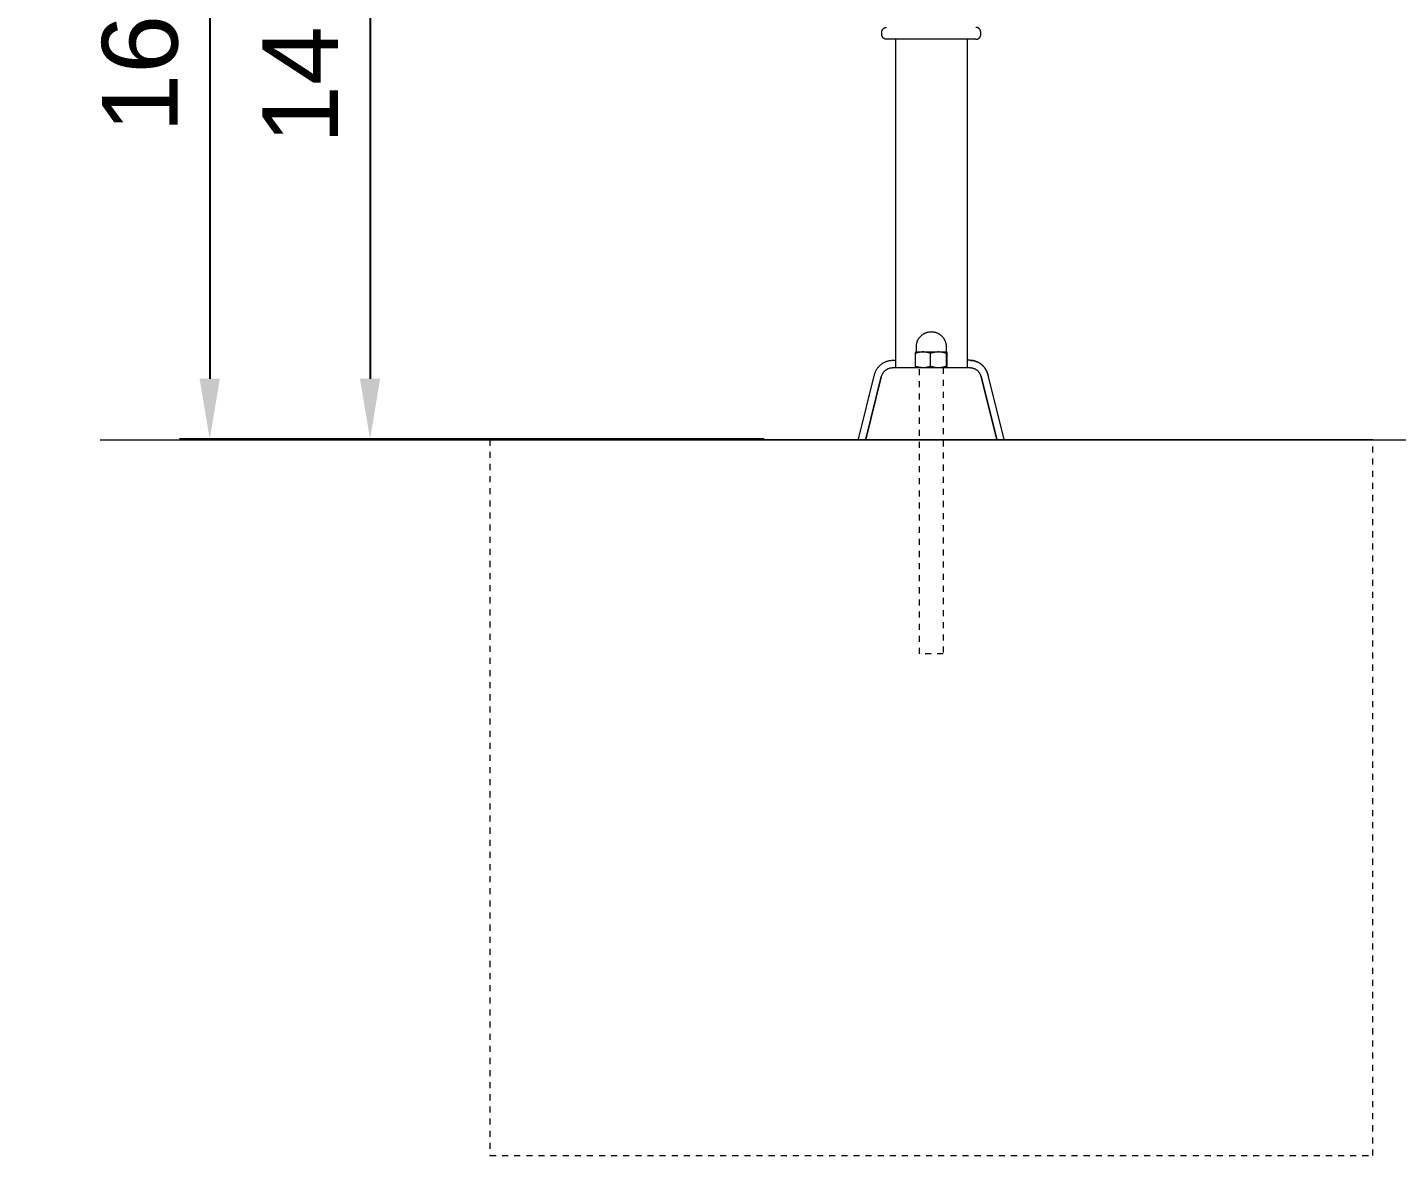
# Model space of a CAD drawing. Header units: inches. Extents: x -4 to 147, y -1 to 99.
# Drawn here: x -3.19 to 19.41, y 64.84 to 83.45 of the extents above; entities that cross this region are included whole.
import ezdxf

# ---------------------------------------------------------------- set-up
doc = ezdxf.new("R2010")
doc.units = ezdxf.units.IN
doc.linetypes.add('HIDDEN', pattern=[1.905, 1.27, -0.635])
for name, color, linetype, lineweight in [('ZANO_R', 7, 'Continuous', 0), ('ZANO_R_przerywana', 250, 'HIDDEN', 0), ('ZANO_W', 1, 'Continuous', 0)]:
    doc.layers.add(name, color=color, linetype=linetype, lineweight=lineweight)
doc.styles.get("Standard").update_dxf_attribs({"font": 'arial.ttf'})
doc.dimstyles.new('amerykanie', dxfattribs={"dimtxt": 50, "dimasz": 50, "dimexe": 0.5, "dimexo": 0.5, "dimgap": 1, "dimtad": 1, "dimdec": 0, "dimzin": 0, "dimlunit": 5, "dimtxsty": 'Standard', "dimcen": 0.09, "dimclrd": 1, "dimclre": 1, "dimclrt": 1, "dimazin": 0, "dimtfac": 1, "dimtdec": 0, "dimtmove": 0, "dimatfit": 3, "dimfxl": 1, "dimtzin": 0, "dimarcsym": 1})

# ---------------------------------------------------------------- blocks, each defined once
blk = doc.blocks.new('*D421')
at = {"layer": 'ZANO_W', "color": 1, "lineweight": -2}
for p, q in [((3.945, 91.256), (1.963, 91.256)), ((2.463, 90.256), (2.463, 77.655)), ((8.966, 76.655), (1.963, 76.655))]:
    blk.add_line(p, q, dxfattribs=at)
at = {"layer": 'ZANO_W', "color": 1}
for points in [[(2.629, 90.256), (2.296, 90.256), (2.463, 91.256)], [(2.296, 77.655), (2.629, 77.655), (2.463, 76.655)]]:
    blk.add_solid(points, dxfattribs=at)
at = {"layer": 'ZANO_W', "color": 1, "insert": (1.316, 83.956), "char_height": 1.25, "attachment_point": 5, "rotation": 90}
blk.add_mtext('14 5/8', dxfattribs=at)
blk = doc.blocks.new('*D422')
at = {"layer": 'ZANO_W', "color": 1, "lineweight": -2}
for p, q in [((3.945, 93.573), (-0.684, 93.573)), ((-0.184, 92.573), (-0.184, 77.655)), ((7.115, 76.655), (-0.684, 76.655))]:
    blk.add_line(p, q, dxfattribs=at)
at = {"layer": 'ZANO_W', "color": 1}
for points in [[(-0.017, 92.573), (-0.351, 92.573), (-0.184, 93.573)], [(-0.351, 77.655), (-0.017, 77.655), (-0.184, 76.655)]]:
    blk.add_solid(points, dxfattribs=at)
at = {"layer": 'ZANO_W', "color": 1, "insert": (-1.33, 85.114), "char_height": 1.25, "attachment_point": 5, "rotation": 90}
blk.add_mtext('16 15/16', dxfattribs=at)

msp = doc.modelspace()

# ---------------------------------------------------------------- linework, layer by layer
at = {"layer": 'ZANO_R'}
for p, q in [((10.91684, 83.40375), (10.91795, 83.40619)), ((10.91795, 83.40619), (10.91915, 83.4086)), ((10.91915, 83.4086), (10.92042, 83.41097)), ((10.92042, 83.41097), (10.92178, 83.41329)), ((10.92178, 83.41329), (10.92322, 83.41556)), ((10.92322, 83.41556), (10.92473, 83.41778)), ((10.92473, 83.41778), (10.92632, 83.41995)), ((10.92632, 83.41995), (10.92798, 83.42207)), ((10.92798, 83.42207), (10.92971, 83.42412)), ((10.92971, 83.42412), (10.93151, 83.42612)), ((10.93151, 83.42612), (10.93338, 83.42805)), ((10.93338, 83.42805), (10.93531, 83.42992)), ((10.93531, 83.42992), (10.93731, 83.43172)), ((10.93731, 83.43172), (10.93937, 83.43346)), ((10.93937, 83.43346), (10.94148, 83.43512)), ((10.94148, 83.43512), (10.94365, 83.4367)), ((10.94365, 83.4367), (10.94587, 83.43822)), ((10.94587, 83.43822), (10.94815, 83.43965)), ((10.94815, 83.43965), (10.95047, 83.44101)), ((10.95047, 83.44101), (10.95283, 83.44229)), ((10.95283, 83.44229), (10.95524, 83.44348)), ((10.95524, 83.44348), (10.95769, 83.4446)), ((10.95769, 83.4446), (10.96017, 83.44563)), ((10.96017, 83.44563), (10.96269, 83.44657)), ((10.96269, 83.44657), (10.96524, 83.44743)), ((10.96524, 83.44743), (10.96781, 83.4482)), ((10.96781, 83.4482), (10.97041, 83.44888)), ((10.97041, 83.44888), (10.97304, 83.44947)), ((10.97304, 83.44947), (10.97568, 83.44997)), ((10.97568, 83.44997), (10.97834, 83.45038)), ((10.97834, 83.45038), (10.98101, 83.4507)), ((10.98101, 83.4507), (10.98368, 83.45093)), ((10.98368, 83.45093), (10.98637, 83.45107)), ((10.98637, 83.45107), (10.98906, 83.45112)), ((12.4673, 83.45107), (12.46461, 83.45112)), ((12.46998, 83.45093), (12.4673, 83.45107)), ((12.47266, 83.4507), (12.46998, 83.45093)), ((12.47533, 83.45038), (12.47266, 83.4507)), ((12.47799, 83.44997), (12.47533, 83.45038)), ((12.48063, 83.44947), (12.47799, 83.44997)), ((12.48325, 83.44888), (12.48063, 83.44947)), ((12.48585, 83.4482), (12.48325, 83.44888)), ((12.48843, 83.44743), (12.48585, 83.4482)), ((12.49098, 83.44657), (12.48843, 83.44743)), ((12.49349, 83.44563), (12.49098, 83.44657)), ((12.49598, 83.4446), (12.49349, 83.44563)), ((12.49842, 83.44348), (12.49598, 83.4446)), ((12.50083, 83.44229), (12.49842, 83.44348)), ((12.5032, 83.44101), (12.50083, 83.44229)), ((12.50552, 83.43965), (12.5032, 83.44101)), ((12.50779, 83.43822), (12.50552, 83.43965)), ((12.51001, 83.4367), (12.50779, 83.43822)), ((12.51218, 83.43512), (12.51001, 83.4367)), ((12.5143, 83.43346), (12.51218, 83.43512)), ((12.51636, 83.43172), (12.5143, 83.43346)), ((12.51835, 83.42992), (12.51636, 83.43172)), ((12.52028, 83.42805), (12.51835, 83.42992)), ((12.52215, 83.42612), (12.52028, 83.42805)), ((12.52395, 83.42412), (12.52215, 83.42612)), ((12.52569, 83.42207), (12.52395, 83.42412)), ((12.52735, 83.41995), (12.52569, 83.42207)), ((12.52894, 83.41778), (12.52735, 83.41995)), ((12.53045, 83.41556), (12.52894, 83.41778)), ((12.53188, 83.41329), (12.53045, 83.41556)), ((12.53324, 83.41097), (12.53188, 83.41329)), ((12.53452, 83.4086), (12.53324, 83.41097)), ((12.53571, 83.40619), (12.53452, 83.4086)), ((12.53683, 83.40375), (12.53571, 83.40619)), ((10.91032, 83.37238), (10.91036, 83.37506)), ((10.91032, 83.33301), (10.91032, 83.37238)), ((10.91036, 83.33032), (10.91032, 83.33301)), ((10.91036, 83.37506), (10.9105, 83.37775)), ((10.9105, 83.32763), (10.91036, 83.33032)), ((10.9105, 83.37775), (10.91073, 83.38043)), ((10.91073, 83.32495), (10.9105, 83.32763)), ((10.91073, 83.38043), (10.91105, 83.3831)), ((10.91105, 83.32228), (10.91073, 83.32495)), ((10.91105, 83.3831), (10.91146, 83.38575)), ((10.91146, 83.31963), (10.91105, 83.32228)), ((10.91146, 83.38575), (10.91196, 83.3884)), ((10.91196, 83.31699), (10.91146, 83.31963)), ((10.91196, 83.3884), (10.91256, 83.39102)), ((10.91256, 83.31436), (10.91196, 83.31699)), ((10.91256, 83.39102), (10.91324, 83.39362)), ((10.91324, 83.31176), (10.91256, 83.31436)), ((10.91324, 83.39362), (10.91401, 83.3962)), ((10.91401, 83.30919), (10.91324, 83.31176)), ((10.91401, 83.3962), (10.91486, 83.39874)), ((10.91486, 83.30664), (10.91401, 83.30919)), ((10.91486, 83.39874), (10.91581, 83.40126)), ((10.91581, 83.30412), (10.91486, 83.30664)), ((10.91581, 83.40126), (10.91684, 83.40375)), ((10.91684, 83.30164), (10.91581, 83.30412)), ((10.91795, 83.29919), (10.91684, 83.30164)), ((10.91915, 83.29678), (10.91795, 83.29919)), ((10.92042, 83.29441), (10.91915, 83.29678)), ((10.92178, 83.29209), (10.92042, 83.29441)), ((10.92322, 83.28982), (10.92178, 83.29209)), ((10.92473, 83.2876), (10.92322, 83.28982)), ((10.92632, 83.28543), (10.92473, 83.2876)), ((10.92798, 83.28331), (10.92632, 83.28543)), ((10.92971, 83.28126), (10.92798, 83.28331)), ((10.93151, 83.27926), (10.92971, 83.28126)), ((10.93338, 83.27733), (10.93151, 83.27926)), ((10.93531, 83.27546), (10.93338, 83.27733)), ((10.93731, 83.27366), (10.93531, 83.27546)), ((10.93937, 83.27193), (10.93731, 83.27366)), ((10.94148, 83.27027), (10.93937, 83.27193)), ((10.94365, 83.26868), (10.94148, 83.27027)), ((10.94587, 83.26716), (10.94365, 83.26868)), ((10.94815, 83.26573), (10.94587, 83.26716)), ((10.95047, 83.26437), (10.94815, 83.26573)), ((10.95283, 83.26309), (10.95047, 83.26437)), ((10.95524, 83.2619), (10.95283, 83.26309)), ((10.95769, 83.26078), (10.95524, 83.2619)), ((10.96017, 83.25976), (10.95769, 83.26078)), ((10.96269, 83.25881), (10.96017, 83.25976)), ((10.96524, 83.25796), (10.96269, 83.25881)), ((10.96781, 83.25719), (10.96524, 83.25796)), ((10.97041, 83.2565), (10.96781, 83.25719)), ((10.97304, 83.25591), (10.97041, 83.2565)), ((10.97568, 83.25541), (10.97304, 83.25591)), ((10.97834, 83.255), (10.97568, 83.25541)), ((10.98101, 83.25468), (10.97834, 83.255)), ((10.98368, 83.25445), (10.98101, 83.25468)), ((10.98637, 83.25431), (10.98368, 83.25445)), ((10.98906, 83.25427), (10.98637, 83.25431)), ((12.4645, 83.25427), (10.98908, 83.25427)), ((11.13628, 83.25427), (11.13628, 77.83723)), ((12.31738, 83.25427), (12.31738, 77.83723)), ((12.46458, 83.25427), (12.4645, 83.25427)), ((12.46461, 83.25427), (12.4673, 83.25431)), ((12.4673, 83.25431), (12.46998, 83.25445)), ((12.46998, 83.25445), (12.47266, 83.25468)), ((12.47266, 83.25468), (12.47533, 83.255)), ((12.47533, 83.255), (12.47799, 83.25541)), ((12.47799, 83.25541), (12.48063, 83.25591)), ((12.48063, 83.25591), (12.48325, 83.2565)), ((12.48325, 83.2565), (12.48585, 83.25719)), ((12.48585, 83.25719), (12.48843, 83.25796)), ((12.48843, 83.25796), (12.49098, 83.25881)), ((12.49098, 83.25881), (12.49349, 83.25976)), ((12.49349, 83.25976), (12.49598, 83.26078)), ((12.49598, 83.26078), (12.49842, 83.2619)), ((12.49842, 83.2619), (12.50083, 83.26309)), ((12.50083, 83.26309), (12.5032, 83.26437)), ((12.5032, 83.26437), (12.50552, 83.26573)), ((12.50552, 83.26573), (12.50779, 83.26716)), ((12.50779, 83.26716), (12.51001, 83.26868)), ((12.51001, 83.26868), (12.51218, 83.27027)), ((12.51218, 83.27027), (12.5143, 83.27193)), ((12.5143, 83.27193), (12.51636, 83.27366)), ((12.51636, 83.27366), (12.51835, 83.27546)), ((12.51835, 83.27546), (12.52028, 83.27733)), ((12.52028, 83.27733), (12.52215, 83.27926)), ((12.52215, 83.27926), (12.52395, 83.28126)), ((12.52395, 83.28126), (12.52569, 83.28331)), ((12.52569, 83.28331), (12.52735, 83.28543)), ((12.52735, 83.28543), (12.52894, 83.2876)), ((12.52894, 83.2876), (12.53045, 83.28982)), ((12.53045, 83.28982), (12.53188, 83.29209)), ((12.53188, 83.29209), (12.53324, 83.29441)), ((12.53324, 83.29441), (12.53452, 83.29678)), ((12.53452, 83.29678), (12.53571, 83.29919)), ((12.53571, 83.29919), (12.53683, 83.30164)), ((12.53786, 83.40126), (12.53683, 83.40375)), ((12.53683, 83.30164), (12.53786, 83.30412)), ((12.5388, 83.39874), (12.53786, 83.40126)), ((12.53786, 83.30412), (12.5388, 83.30664)), ((12.53966, 83.3962), (12.5388, 83.39874)), ((12.5388, 83.30664), (12.53966, 83.30919)), ((12.54043, 83.39362), (12.53966, 83.3962)), ((12.53966, 83.30919), (12.54043, 83.31176)), ((12.54111, 83.39102), (12.54043, 83.39362)), ((12.54043, 83.31176), (12.54111, 83.31436)), ((12.5417, 83.3884), (12.54111, 83.39102)), ((12.54111, 83.31436), (12.5417, 83.31699)), ((12.5422, 83.38575), (12.5417, 83.3884)), ((12.5417, 83.31699), (12.5422, 83.31963)), ((12.54261, 83.3831), (12.5422, 83.38575)), ((12.5422, 83.31963), (12.54261, 83.32228)), ((12.54293, 83.38043), (12.54261, 83.3831)), ((12.54261, 83.32228), (12.54293, 83.32495)), ((12.54316, 83.37775), (12.54293, 83.38043)), ((12.54293, 83.32495), (12.54316, 83.32763)), ((12.5433, 83.37506), (12.54316, 83.37775)), ((12.54316, 83.32763), (12.5433, 83.33032)), ((12.54335, 83.37238), (12.5433, 83.37506)), ((12.5433, 83.33032), (12.54335, 83.33301)), ((12.54335, 83.33301), (12.54335, 83.37238)), ((11.48134, 78.20134), (11.48206, 78.20972)), ((11.48206, 78.20972), (11.48306, 78.21806)), ((11.48306, 78.21806), (11.48435, 78.22636)), ((11.48435, 78.22636), (11.48592, 78.23462)), ((11.48592, 78.23462), (11.48777, 78.24281)), ((11.48777, 78.24281), (11.48989, 78.25094)), ((11.48989, 78.25094), (11.4923, 78.25899)), ((11.4923, 78.25899), (11.49498, 78.26695)), ((11.49498, 78.26695), (11.49793, 78.27482)), ((11.49793, 78.27482), (11.50114, 78.28258)), ((11.50114, 78.28258), (11.50462, 78.29023)), ((11.50462, 78.29023), (11.50836, 78.29776)), ((11.50836, 78.29776), (11.51235, 78.30515)), ((11.51235, 78.30515), (11.51659, 78.3124)), ((11.51659, 78.3124), (11.52108, 78.31951)), ((11.52108, 78.31951), (11.52581, 78.32645)), ((11.52581, 78.32645), (11.53077, 78.33323)), ((11.53077, 78.33323), (11.53596, 78.33984)), ((11.53596, 78.33984), (11.54137, 78.34627)), ((11.54137, 78.34627), (11.547, 78.3525)), ((11.547, 78.3525), (11.55284, 78.35855)), ((11.55284, 78.35855), (11.55888, 78.36438)), ((11.55888, 78.36438), (11.56512, 78.37001)), ((11.56512, 78.37001), (11.57155, 78.37543)), ((11.57155, 78.37543), (11.57815, 78.38062)), ((11.57815, 78.38062), (11.58493, 78.38558)), ((11.58493, 78.38558), (11.59188, 78.39031)), ((11.59188, 78.39031), (11.59898, 78.39479)), ((11.59898, 78.39479), (11.60623, 78.39904)), ((11.60623, 78.39904), (11.61363, 78.40303)), ((11.61363, 78.40303), (11.62115, 78.40677)), ((11.62115, 78.40677), (11.6288, 78.41024)), ((11.6288, 78.41024), (11.63656, 78.41346)), ((11.63656, 78.41346), (11.64443, 78.41641)), ((11.64443, 78.41641), (11.65239, 78.41909)), ((11.65239, 78.41909), (11.66045, 78.42149)), ((11.66045, 78.42149), (11.66857, 78.42362)), ((11.66857, 78.42362), (11.67677, 78.42547)), ((11.67677, 78.42547), (11.68502, 78.42704)), ((11.68502, 78.42704), (11.69333, 78.42832)), ((11.69333, 78.42832), (11.70167, 78.42933)), ((11.70167, 78.42933), (11.71004, 78.43004)), ((11.71004, 78.43004), (11.71843, 78.43047)), ((11.71843, 78.43047), (11.72683, 78.43062)), ((11.72683, 78.43062), (11.73523, 78.43047)), ((11.73523, 78.43047), (11.74362, 78.43004)), ((11.74362, 78.43004), (11.752, 78.42933)), ((11.752, 78.42933), (11.76034, 78.42832)), ((11.76034, 78.42832), (11.76864, 78.42704)), ((11.76864, 78.42704), (11.7769, 78.42547)), ((11.7769, 78.42547), (11.78509, 78.42362)), ((11.78509, 78.42362), (11.79322, 78.42149)), ((11.79322, 78.42149), (11.80127, 78.41909)), ((11.80127, 78.41909), (11.80923, 78.41641)), ((11.80923, 78.41641), (11.8171, 78.41346)), ((11.8171, 78.41346), (11.82486, 78.41024)), ((11.82486, 78.41024), (11.83251, 78.40677)), ((11.83251, 78.40677), (11.84004, 78.40303)), ((11.84004, 78.40303), (11.84743, 78.39904)), ((11.84743, 78.39904), (11.85468, 78.39479)), ((11.85468, 78.39479), (11.86179, 78.39031)), ((11.86179, 78.39031), (11.86873, 78.38558)), ((11.86873, 78.38558), (11.87551, 78.38062)), ((11.87551, 78.38062), (11.88212, 78.37543)), ((11.88212, 78.37543), (11.88855, 78.37001)), ((11.88855, 78.37001), (11.89478, 78.36438)), ((11.89478, 78.36438), (11.90082, 78.35855)), ((11.90082, 78.35855), (11.90666, 78.3525)), ((11.90666, 78.3525), (11.91229, 78.34627)), ((11.91229, 78.34627), (11.91771, 78.33984)), ((11.91771, 78.33984), (11.9229, 78.33323)), ((11.9229, 78.33323), (11.92786, 78.32645)), ((11.92786, 78.32645), (11.93259, 78.31951)), ((11.93259, 78.31951), (11.93707, 78.3124)), ((11.93707, 78.3124), (11.94132, 78.30515)), ((11.94132, 78.30515), (11.94531, 78.29776)), ((11.94531, 78.29776), (11.94905, 78.29023)), ((11.94905, 78.29023), (11.95252, 78.28258)), ((11.95252, 78.28258), (11.95574, 78.27482)), ((11.95574, 78.27482), (11.95869, 78.26695)), ((11.95869, 78.26695), (11.96137, 78.25899)), ((11.96137, 78.25899), (11.96377, 78.25094)), ((11.96377, 78.25094), (11.9659, 78.24281)), ((11.9659, 78.24281), (11.96775, 78.23462)), ((11.96775, 78.23462), (11.96932, 78.22636)), ((11.96932, 78.22636), (11.9706, 78.21806)), ((11.9706, 78.21806), (11.9716, 78.20972)), ((11.9716, 78.20972), (11.97232, 78.20134)), ((11.46523, 78.07311), (11.47075, 78.09587)), ((11.4773, 78.07726), (11.46523, 78.07311)), ((11.46523, 77.86292), (11.46523, 78.07311)), ((11.47075, 78.09587), (11.47093, 78.09597)), ((11.47094, 78.09597), (11.47093, 78.09597)), ((11.47093, 78.09597), (11.47093, 78.09597)), ((11.47093, 78.09597), (11.47093, 78.09597)), ((11.47093, 78.09597), (11.47099, 78.09597)), ((11.47099, 78.09597), (11.47127, 78.09597)), ((11.47127, 78.09597), (11.47256, 78.09597)), ((11.47256, 78.09597), (11.47809, 78.09597)), ((11.47633, 78.09601), (11.4765, 78.09602)), ((11.4765, 78.09602), (11.47666, 78.09603)), ((11.47666, 78.09603), (11.47682, 78.09606)), ((11.47682, 78.09606), (11.47698, 78.09608)), ((11.47698, 78.09608), (11.47713, 78.09612)), ((11.47713, 78.09612), (11.47729, 78.09616)), ((11.47729, 78.09616), (11.47745, 78.0962)), ((11.48949, 78.081), (11.4773, 78.07726)), ((11.47745, 78.0962), (11.4776, 78.09625)), ((11.4776, 78.09625), (11.47775, 78.0963)), ((11.47775, 78.0963), (11.4779, 78.09636)), ((11.4779, 78.09636), (11.47805, 78.09643)), ((11.47805, 78.09643), (11.4782, 78.0965)), ((11.47809, 78.09597), (11.50111, 78.09597)), ((11.4782, 78.0965), (11.47834, 78.09658)), ((11.47834, 78.09658), (11.47848, 78.09666)), ((11.47848, 78.09666), (11.47862, 78.09674)), ((11.47862, 78.09674), (11.47875, 78.09683)), ((11.47875, 78.09683), (11.47889, 78.09693)), ((11.47889, 78.09693), (11.47901, 78.09702)), ((11.47901, 78.09702), (11.47914, 78.09713)), ((11.47914, 78.09713), (11.47926, 78.09723)), ((11.47926, 78.09723), (11.47938, 78.09735)), ((11.47938, 78.09735), (11.47949, 78.09746)), ((11.47949, 78.09746), (11.4796, 78.09758)), ((11.4796, 78.09758), (11.4797, 78.0977)), ((11.4797, 78.0977), (11.47981, 78.09783)), ((11.47981, 78.09783), (11.4799, 78.09796)), ((11.4799, 78.09796), (11.47999, 78.0981)), ((11.47999, 78.0981), (11.48008, 78.09823)), ((11.48008, 78.09823), (11.48016, 78.09837)), ((11.48016, 78.09837), (11.48024, 78.09851)), ((11.48024, 78.09851), (11.48031, 78.09866)), ((11.48031, 78.09866), (11.48038, 78.09881)), ((11.48038, 78.09881), (11.48044, 78.09896)), ((11.48044, 78.09896), (11.4805, 78.09911)), ((11.4805, 78.09911), (11.48055, 78.09926)), ((11.48055, 78.09926), (11.4806, 78.09942)), ((11.4806, 78.09942), (11.48064, 78.09957)), ((11.48064, 78.09957), (11.48067, 78.09973)), ((11.48067, 78.09973), (11.4807, 78.09989)), ((11.4807, 78.09989), (11.48073, 78.10005)), ((11.48073, 78.10005), (11.48075, 78.10021)), ((11.48075, 78.10021), (11.48076, 78.10037)), ((11.48076, 78.10037), (11.48077, 78.10053)), ((11.48077, 78.18455), (11.48091, 78.19295)), ((11.48077, 78.10069), (11.48077, 78.18455)), ((11.48077, 78.10053), (11.48077, 78.10069)), ((11.48091, 78.19295), (11.48134, 78.20134)), ((11.5018, 78.08433), (11.48949, 78.081)), ((11.50111, 78.09597), (11.58617, 78.09597)), ((11.51422, 78.08725), (11.5018, 78.08433)), ((11.52673, 78.08976), (11.51422, 78.08725)), ((11.53931, 78.09184), (11.52673, 78.08976)), ((11.55196, 78.09351), (11.53931, 78.09184)), ((11.56465, 78.09475), (11.55196, 78.09351)), ((11.57738, 78.09557), (11.56465, 78.09475)), ((11.59013, 78.09597), (11.57738, 78.09557)), ((11.60288, 78.09558), (11.59013, 78.09597)), ((11.59462, 78.09597), (11.84121, 78.09597)), ((11.61561, 78.09476), (11.60288, 78.09558)), ((11.62831, 78.09351), (11.61561, 78.09476)), ((11.64095, 78.09185), (11.62831, 78.09351)), ((11.65354, 78.08976), (11.64095, 78.09185)), ((11.66605, 78.08725), (11.65354, 78.08976)), ((11.67846, 78.08433), (11.66605, 78.08725)), ((11.69078, 78.081), (11.67846, 78.08433)), ((11.70297, 78.07726), (11.69078, 78.081)), ((11.71503, 78.07311), (11.70297, 78.07726)), ((11.72771, 78.07727), (11.71503, 78.07311)), ((11.71503, 77.86292), (11.71503, 78.07311)), ((11.7405, 78.08101), (11.72771, 78.07727)), ((11.75341, 78.08435), (11.7405, 78.08101)), ((11.76642, 78.08727), (11.75341, 78.08435)), ((11.77952, 78.08977), (11.76642, 78.08727)), ((11.79269, 78.09186), (11.77952, 78.08977)), ((11.80592, 78.09352), (11.79269, 78.09186)), ((11.8192, 78.09476), (11.80592, 78.09352)), ((11.83251, 78.09558), (11.8192, 78.09476)), ((11.84583, 78.09597), (11.83251, 78.09558)), ((11.85916, 78.09558), (11.84583, 78.09597)), ((11.85088, 78.09597), (11.98235, 78.09597)), ((11.87247, 78.09476), (11.85916, 78.09558)), ((11.88575, 78.09352), (11.87247, 78.09476)), ((11.89898, 78.09186), (11.88575, 78.09352)), ((11.91215, 78.08977), (11.89898, 78.09186)), ((11.92525, 78.08727), (11.91215, 78.08977)), ((11.93826, 78.08435), (11.92525, 78.08727)), ((11.95117, 78.08101), (11.93826, 78.08435)), ((11.96396, 78.07727), (11.95117, 78.08101)), ((11.97663, 78.07311), (11.96396, 78.07727)), ((11.97232, 78.20134), (11.97275, 78.19295)), ((11.97275, 78.19295), (11.97289, 78.18455)), ((11.97289, 78.18455), (11.97289, 78.10069)), ((11.97289, 78.10069), (11.9729, 78.10053)), ((11.9729, 78.10053), (11.97291, 78.10037)), ((11.97291, 78.10037), (11.97292, 78.1002)), ((11.97292, 78.1002), (11.97294, 78.10004)), ((11.97294, 78.10004), (11.97297, 78.09988)), ((11.97297, 78.09988), (11.973, 78.09972)), ((11.973, 78.09972), (11.97303, 78.09956)), ((11.97303, 78.09956), (11.97308, 78.0994)), ((11.97308, 78.0994), (11.97312, 78.09924)), ((11.97312, 78.09924), (11.97318, 78.09908)), ((11.97318, 78.09908), (11.97324, 78.09893)), ((11.97324, 78.09893), (11.9733, 78.09878)), ((11.9733, 78.09878), (11.97337, 78.09863)), ((11.97337, 78.09863), (11.97344, 78.09848)), ((11.97344, 78.09848), (11.97352, 78.09834)), ((11.97352, 78.09834), (11.97361, 78.0982)), ((11.97361, 78.0982), (11.9737, 78.09806)), ((11.9737, 78.09806), (11.97379, 78.09793)), ((11.97379, 78.09793), (11.97389, 78.09779)), ((11.97389, 78.09779), (11.97399, 78.09767)), ((11.97399, 78.09767), (11.9741, 78.09754)), ((11.9741, 78.09754), (11.97421, 78.09742)), ((11.97421, 78.09742), (11.97433, 78.09731)), ((11.97433, 78.09731), (11.97445, 78.09719)), ((11.97445, 78.09719), (11.97457, 78.09708)), ((11.97457, 78.09708), (11.9747, 78.09698)), ((11.9747, 78.09698), (11.97483, 78.09688)), ((11.97483, 78.09688), (11.97496, 78.09679)), ((11.97496, 78.09679), (11.9751, 78.0967)), ((11.9751, 78.0967), (11.97524, 78.09661)), ((11.97524, 78.09661), (11.97539, 78.09653)), ((11.97539, 78.09653), (11.97553, 78.09646)), ((11.97553, 78.09646), (11.97568, 78.09639)), ((11.97568, 78.09639), (11.97583, 78.09632)), ((11.97583, 78.09632), (11.97598, 78.09626)), ((11.97598, 78.09626), (11.97614, 78.09621)), ((11.97614, 78.09621), (11.9763, 78.09616)), ((11.9763, 78.09616), (11.97646, 78.09612)), ((11.97646, 78.09612), (11.97662, 78.09608)), ((11.97662, 78.09608), (11.97678, 78.09605)), ((11.98253, 78.09597), (11.97663, 78.07311)), ((11.97663, 77.86292), (11.97663, 78.07311)), ((11.97678, 78.09605), (11.97694, 78.09602)), ((11.98843, 78.07311), (11.98253, 78.09597)), ((11.98843, 77.86292), (11.98843, 78.07311)), ((10.79727, 77.74559), (10.80082, 77.75562)), ((10.79727, 77.7456), (10.80082, 77.75562)), ((10.80082, 77.75562), (10.8047, 77.76552)), ((10.80082, 77.75562), (10.8047, 77.76551)), ((10.8047, 77.76552), (10.80892, 77.77528)), ((10.8047, 77.76551), (10.80892, 77.77527)), ((10.80892, 77.77528), (10.81347, 77.78489)), ((10.80892, 77.77527), (10.81347, 77.78488)), ((10.81347, 77.78489), (10.81835, 77.79434)), ((10.81347, 77.78488), (10.81834, 77.79433)), ((10.81834, 77.79433), (10.82354, 77.80361)), ((10.81835, 77.79434), (10.82354, 77.80361)), ((10.82354, 77.80361), (10.82905, 77.81271)), ((10.82354, 77.80361), (10.82904, 77.8127)), ((10.82904, 77.8127), (10.83486, 77.82161)), ((10.82905, 77.81271), (10.83486, 77.82161)), ((10.83486, 77.82161), (10.84097, 77.83031)), ((10.83486, 77.82161), (10.84097, 77.8303)), ((10.84097, 77.8303), (10.84738, 77.83879)), ((10.84097, 77.83031), (10.84738, 77.83879)), ((10.84738, 77.83879), (10.85407, 77.84705)), ((10.84738, 77.83879), (10.85407, 77.84705)), ((10.85407, 77.84705), (10.86104, 77.85508)), ((10.85407, 77.84705), (10.86104, 77.85508)), ((10.86104, 77.85508), (10.86828, 77.86287)), ((10.86104, 77.85508), (10.86828, 77.86287)), ((10.86828, 77.86287), (10.87578, 77.87041)), ((10.86828, 77.86287), (10.87578, 77.8704)), ((10.87578, 77.8704), (10.88353, 77.87768)), ((10.87578, 77.87041), (10.88353, 77.87768)), ((10.88353, 77.87768), (10.89153, 77.88469)), ((10.88353, 77.87768), (10.89153, 77.88469)), ((10.89153, 77.88469), (10.89976, 77.89142)), ((10.89153, 77.88469), (10.89976, 77.89142)), ((10.89976, 77.89142), (10.90822, 77.89787)), ((10.89976, 77.89142), (10.90821, 77.89786)), ((10.90821, 77.89786), (10.91688, 77.90402)), ((10.90822, 77.89787), (10.91689, 77.90402)), ((10.91688, 77.90402), (10.92576, 77.90987)), ((10.91689, 77.90402), (10.92576, 77.90988)), ((10.92576, 77.90988), (10.93483, 77.91543)), ((10.92576, 77.90987), (10.93483, 77.91542)), ((10.93229, 77.75388), (10.93626, 77.75931)), ((10.93483, 77.91542), (10.94408, 77.92066)), ((10.93483, 77.91543), (10.94408, 77.92066)), ((10.93626, 77.75931), (10.94041, 77.76459)), ((10.94041, 77.76459), (10.94474, 77.76973)), ((10.94408, 77.92066), (10.95351, 77.92558)), ((10.94408, 77.92066), (10.95351, 77.92558)), ((10.94474, 77.76973), (10.94925, 77.77473)), ((10.94925, 77.77473), (10.95392, 77.77956)), ((10.95351, 77.92558), (10.96309, 77.93018)), ((10.95351, 77.92558), (10.9631, 77.93018)), ((10.95392, 77.77956), (10.95875, 77.78423)), ((10.95875, 77.78423), (10.96374, 77.78874)), ((10.96309, 77.93018), (10.97283, 77.93444)), ((10.9631, 77.93018), (10.97283, 77.93444)), ((10.96374, 77.78874), (10.96888, 77.79307)), ((10.96888, 77.79307), (10.97417, 77.79722)), ((10.97283, 77.93444), (10.98271, 77.93837)), ((10.97283, 77.93444), (10.98271, 77.93837)), ((10.97417, 77.79722), (10.9796, 77.80119)), ((10.9796, 77.80119), (10.98515, 77.80498)), ((10.98271, 77.93837), (10.99272, 77.94196)), ((10.98271, 77.93837), (10.99272, 77.94196)), ((10.98515, 77.80498), (10.99084, 77.80857)), ((10.99084, 77.80857), (10.99664, 77.81196)), ((10.99272, 77.94196), (11.00284, 77.94521)), ((10.99272, 77.94196), (11.00284, 77.94521)), ((10.99664, 77.81196), (11.00255, 77.81516)), ((11.00255, 77.81516), (11.00857, 77.81815)), ((11.00284, 77.94521), (11.01307, 77.94812)), ((11.00284, 77.94521), (11.01307, 77.94812)), ((11.00857, 77.81815), (11.01469, 77.82093)), ((11.01307, 77.94812), (11.02339, 77.95067)), ((11.01307, 77.94812), (11.02339, 77.95067)), ((11.01469, 77.82093), (11.0209, 77.8235)), ((11.0209, 77.8235), (11.0272, 77.82586)), ((11.02339, 77.95067), (11.03379, 77.95287)), ((11.02339, 77.95067), (11.03379, 77.95287)), ((11.0272, 77.82586), (11.03357, 77.82801)), ((11.03357, 77.82801), (11.04001, 77.82993)), ((11.03379, 77.95287), (11.04426, 77.95471)), ((11.03379, 77.95287), (11.04427, 77.95471)), ((11.04001, 77.82993), (11.04651, 77.83163)), ((11.04426, 77.95471), (11.05479, 77.95619)), ((11.04427, 77.95471), (11.05479, 77.95619)), ((11.04651, 77.83163), (11.05307, 77.83311)), ((11.05307, 77.83311), (11.05968, 77.83437)), ((11.05479, 77.95619), (11.06537, 77.95732)), ((11.05479, 77.95619), (11.06537, 77.95732)), ((11.05968, 77.83437), (11.06632, 77.8354)), ((11.06537, 77.95732), (11.07597, 77.95808)), ((11.06537, 77.95732), (11.07597, 77.95808)), ((11.06632, 77.8354), (11.07299, 77.8362)), ((11.07299, 77.8362), (11.07969, 77.83677)), ((11.07597, 77.95808), (11.13628, 77.95808)), ((11.07969, 77.83677), (11.08641, 77.83712)), ((11.08641, 77.83712), (11.09313, 77.83723)), ((11.09313, 77.83723), (12.36054, 77.83723)), ((11.45124, 77.84007), (11.47094, 77.84007)), ((11.47072, 77.84018), (11.46523, 77.86292)), ((11.46523, 77.86292), (11.4773, 77.85878)), ((11.47093, 77.84007), (11.47072, 77.84018)), ((11.47094, 77.84007), (11.47093, 77.84007)), ((11.47093, 77.84007), (11.47093, 77.84007)), ((11.47093, 77.84007), (11.47094, 77.84007)), ((11.47094, 77.84007), (11.47099, 77.84007)), ((11.47099, 77.84007), (11.47127, 77.84007)), ((11.47127, 77.84007), (11.47254, 77.84007)), ((11.47254, 77.84007), (11.47803, 77.84007)), ((11.4773, 77.85878), (11.48949, 77.85504)), ((11.47803, 77.84007), (11.50084, 77.84007)), ((11.48949, 77.85504), (11.5018, 77.8517)), ((11.50084, 77.84007), (11.58529, 77.84007)), ((11.5018, 77.8517), (11.51422, 77.84878)), ((11.51422, 77.84878), (11.52673, 77.84628)), ((11.52673, 77.84628), (11.53931, 77.84419)), ((11.53931, 77.84419), (11.55196, 77.84253)), ((11.55196, 77.84253), (11.56465, 77.84128)), ((11.56465, 77.84128), (11.57738, 77.84046)), ((11.57738, 77.84046), (11.59013, 77.84007)), ((11.59013, 77.84007), (11.60288, 77.84046)), ((11.59514, 77.84007), (11.84166, 77.84007)), ((11.60288, 77.84046), (11.61561, 77.84128)), ((11.61561, 77.84128), (11.62831, 77.84252)), ((11.62831, 77.84252), (11.64095, 77.84419)), ((11.64095, 77.84419), (11.65354, 77.84628)), ((11.65354, 77.84628), (11.66605, 77.84878)), ((11.66605, 77.84878), (11.67846, 77.8517)), ((11.67846, 77.8517), (11.69078, 77.85503)), ((11.69078, 77.85503), (11.70297, 77.85878)), ((11.70297, 77.85878), (11.71503, 77.86292)), ((11.71503, 77.86292), (11.72771, 77.85877)), ((11.72771, 77.85877), (11.7405, 77.85502)), ((11.7405, 77.85502), (11.75341, 77.85169)), ((11.75341, 77.85169), (11.76642, 77.84877)), ((11.76642, 77.84877), (11.77952, 77.84626)), ((11.77952, 77.84626), (11.79269, 77.84418)), ((11.79269, 77.84418), (11.80592, 77.84251)), ((11.80592, 77.84251), (11.8192, 77.84127)), ((11.8192, 77.84127), (11.83251, 77.84046)), ((11.83251, 77.84046), (11.84583, 77.84007)), ((11.84583, 77.84007), (11.85916, 77.84046)), ((11.85, 77.84007), (11.98235, 77.84007)), ((11.85916, 77.84046), (11.87247, 77.84127)), ((11.87247, 77.84127), (11.88575, 77.84251)), ((11.88575, 77.84251), (11.89898, 77.84418)), ((11.89898, 77.84418), (11.91215, 77.84626)), ((11.91215, 77.84626), (11.92525, 77.84877)), ((11.92525, 77.84877), (11.93826, 77.85169)), ((11.93826, 77.85169), (11.95117, 77.85502)), ((11.95117, 77.85502), (11.96396, 77.85877)), ((11.96396, 77.85877), (11.97663, 77.86292)), ((11.97663, 77.86292), (11.98253, 77.84007)), ((11.98253, 77.84007), (11.98843, 77.86292)), ((11.98272, 77.84007), (12.00242, 77.84007)), ((12.36552, 77.95808), (12.31738, 77.95808)), ((12.36054, 77.83723), (12.36726, 77.83712)), ((12.37616, 77.95773), (12.36552, 77.95808)), ((12.36552, 77.95808), (12.37616, 77.95773)), ((12.36726, 77.83712), (12.37397, 77.83677)), ((12.37397, 77.83677), (12.38067, 77.8362)), ((12.38679, 77.95702), (12.37616, 77.95773)), ((12.37616, 77.95773), (12.38679, 77.95702)), ((12.38067, 77.8362), (12.38734, 77.8354)), ((12.39739, 77.95594), (12.38679, 77.95702)), ((12.38679, 77.95702), (12.39739, 77.95594)), ((12.38734, 77.8354), (12.39399, 77.83437)), ((12.39399, 77.83437), (12.40059, 77.83311)), ((12.40794, 77.9545), (12.39739, 77.95594)), ((12.39739, 77.95594), (12.40794, 77.9545)), ((12.40059, 77.83311), (12.40715, 77.83163)), ((12.40715, 77.83163), (12.41365, 77.82993)), ((12.41844, 77.9527), (12.40794, 77.9545)), ((12.40794, 77.9545), (12.41844, 77.9527)), ((12.41365, 77.82993), (12.42009, 77.82801)), ((12.42887, 77.95054), (12.41844, 77.9527)), ((12.41844, 77.9527), (12.42887, 77.95054)), ((12.42009, 77.82801), (12.42647, 77.82586)), ((12.42647, 77.82586), (12.43276, 77.8235)), ((12.43922, 77.94803), (12.42887, 77.95054)), ((12.42887, 77.95054), (12.43921, 77.94803)), ((12.43276, 77.8235), (12.43897, 77.82093)), ((12.43897, 77.82093), (12.44509, 77.81815)), ((12.43921, 77.94803), (12.44947, 77.94516)), ((12.44947, 77.94516), (12.43922, 77.94803)), ((12.44509, 77.81815), (12.45111, 77.81516)), ((12.45963, 77.94195), (12.44947, 77.94516)), ((12.44947, 77.94516), (12.45963, 77.94195)), ((12.45111, 77.81516), (12.45703, 77.81196)), ((12.45703, 77.81196), (12.46283, 77.80857)), ((12.46966, 77.93839), (12.45963, 77.94195)), ((12.45963, 77.94195), (12.46966, 77.93839)), ((12.46283, 77.80857), (12.46851, 77.80498)), ((12.46851, 77.80498), (12.47407, 77.80119)), ((12.47957, 77.93449), (12.46966, 77.93839)), ((12.46966, 77.93839), (12.47957, 77.93449)), ((12.47407, 77.80119), (12.47949, 77.79722)), ((12.47949, 77.79722), (12.48478, 77.79307)), ((12.48935, 77.93025), (12.47957, 77.93449)), ((12.47957, 77.93449), (12.48935, 77.93025)), ((12.48478, 77.79307), (12.48992, 77.78874)), ((12.49897, 77.92569), (12.48935, 77.93025)), ((12.48935, 77.93025), (12.49897, 77.92569)), ((12.48992, 77.78874), (12.49491, 77.78423)), ((12.49491, 77.78423), (12.49975, 77.77956)), ((12.50843, 77.92079), (12.49897, 77.92569)), ((12.49897, 77.92569), (12.50842, 77.92079)), ((12.49975, 77.77956), (12.50442, 77.77473)), ((12.50442, 77.77473), (12.50892, 77.76973)), ((12.50842, 77.92079), (12.51771, 77.91558)), ((12.51771, 77.91558), (12.50843, 77.92079)), ((12.50892, 77.76973), (12.51325, 77.76459)), ((12.51325, 77.76459), (12.5174, 77.75931)), ((12.5174, 77.75931), (12.52137, 77.75388)), ((12.52681, 77.91005), (12.51771, 77.91558)), ((12.51771, 77.91558), (12.52681, 77.91005)), ((12.53572, 77.90421), (12.52681, 77.91005)), ((12.52681, 77.91005), (12.53572, 77.90421)), ((12.54443, 77.89807), (12.53572, 77.90421)), ((12.53572, 77.90421), (12.54442, 77.89807)), ((12.54442, 77.89807), (12.55291, 77.89164)), ((12.55291, 77.89164), (12.54443, 77.89807)), ((12.56118, 77.88492), (12.55291, 77.89164)), ((12.55291, 77.89164), (12.56118, 77.88492)), ((12.56921, 77.87792), (12.56118, 77.88492)), ((12.56118, 77.88492), (12.56921, 77.87792)), ((12.57699, 77.87066), (12.56921, 77.87792)), ((12.56921, 77.87792), (12.57699, 77.87066)), ((12.58452, 77.86313), (12.57699, 77.87066)), ((12.57699, 77.87066), (12.58452, 77.86313)), ((12.59179, 77.85534), (12.58452, 77.86313)), ((12.58452, 77.86313), (12.59179, 77.85534)), ((12.59879, 77.84732), (12.59179, 77.85534)), ((12.59179, 77.85534), (12.59879, 77.84732)), ((12.60552, 77.83906), (12.59879, 77.84732)), ((12.59879, 77.84732), (12.60551, 77.83906)), ((12.60551, 77.83906), (12.61195, 77.83057)), ((12.61195, 77.83057), (12.60552, 77.83906)), ((12.61809, 77.82187), (12.61195, 77.83057)), ((12.61195, 77.83057), (12.61809, 77.82187)), ((12.62393, 77.81296), (12.61809, 77.82187)), ((12.61809, 77.82187), (12.62393, 77.81296)), ((12.62947, 77.80386), (12.62393, 77.81296)), ((12.62393, 77.81296), (12.62946, 77.80386)), ((12.62946, 77.80386), (12.63468, 77.79458)), ((12.63468, 77.79458), (12.62947, 77.80386)), ((12.63958, 77.78512), (12.63468, 77.79458)), ((12.63468, 77.79458), (12.63958, 77.78512)), ((12.64415, 77.7755), (12.63958, 77.78512)), ((12.63958, 77.78512), (12.64415, 77.7755)), ((12.64839, 77.76573), (12.64415, 77.7755)), ((12.64415, 77.7755), (12.64839, 77.76573)), ((12.6523, 77.75582), (12.64839, 77.76573)), ((12.64839, 77.76573), (12.6523, 77.75582)), ((12.65586, 77.74579), (12.6523, 77.75582)), ((12.6523, 77.75582), (12.65586, 77.74579)), ((10.52432, 76.65548), (10.78656, 77.70447)), ((10.64416, 76.65613), (10.90216, 77.68812)), ((10.90216, 77.68812), (10.64417, 76.65617)), ((10.78656, 77.70447), (10.78871, 77.71488)), ((10.78657, 77.70447), (10.78871, 77.71489)), ((10.78871, 77.71489), (10.79122, 77.72522)), ((10.78871, 77.71488), (10.79122, 77.72521)), ((10.79122, 77.72522), (10.79407, 77.73546)), ((10.79122, 77.72521), (10.79407, 77.73545)), ((10.79407, 77.73546), (10.79727, 77.7456)), ((10.79407, 77.73545), (10.79727, 77.74559)), ((10.90216, 77.68812), (10.92492, 77.74264)), ((10.92492, 77.74264), (10.92851, 77.74832)), ((10.92851, 77.74832), (10.93229, 77.75388)), ((12.52137, 77.75388), (12.52515, 77.74832)), ((12.52515, 77.74832), (12.52874, 77.74264)), ((12.52874, 77.74264), (12.55151, 77.68812)), ((12.55151, 77.68812), (12.80951, 76.65613)), ((12.8095, 76.65617), (12.55151, 77.68812)), ((12.65908, 77.73563), (12.65586, 77.74579)), ((12.65586, 77.74579), (12.65908, 77.73564)), ((12.65908, 77.73564), (12.66194, 77.72538)), ((12.66194, 77.72538), (12.65908, 77.73563)), ((12.66446, 77.71503), (12.66194, 77.72538)), ((12.66194, 77.72538), (12.66446, 77.71503)), ((12.92969, 76.65412), (12.66446, 77.71503)), ((19.01542, 76.64786), (4.44238, 76.64786))]:
    msp.add_line(p, q, dxfattribs=at)
msp.add_lwpolyline([(-1.99485, 76.64786), (145.6028, 76.64786)], dxfattribs=at)
at = {"layer": 'ZANO_R_przerywana', "ltscale": 0.05}
for p, q in [((11.52998, 73.11283), (11.52998, 77.83723)), ((11.92368, 77.83723), (11.92368, 73.11283)), ((4.44238, 76.64786), (4.44238, 64.83686)), ((19.01542, 64.83686), (19.01542, 76.64786)), ((11.9236, 73.11283), (11.53006, 73.11283)), ((4.44238, 64.83686), (19.01542, 64.83686))]:
    msp.add_line(p, q, dxfattribs=at)

# ---------------------------------------------------------------- dimensions: what is measured, and where the dimension line sits
at = {"layer": 'ZANO_W'}
for base, p1, p2, picture, middle in [((-0.18389, 76.65547), (4.44545, 93.57335), (7.6155, 76.65547), '*D422', (-1.3302, 85.11441)), ((2.46261, 76.65547), (4.44545, 91.25585), (9.4659, 76.65547), '*D421', (1.31629, 83.95566))]:
    dim = msp.add_linear_dim(base=base, p1=p1, p2=p2, angle=90, dimstyle='amerykanie', override={"dimtxt": 1.25, "dimasz": 1, "dimgap": 0.5, "dimdec": 4, "dimaunit": 1, "dimadec": 1, "dimtdec": 4, "dimtmove": 1, "dimfrac": 2}, dxfattribs=at)
    dim.commit()
    dim.dimension.update_dxf_attribs({"geometry": picture, "text_midpoint": middle})

doc.saveas('drawing.dxf')
